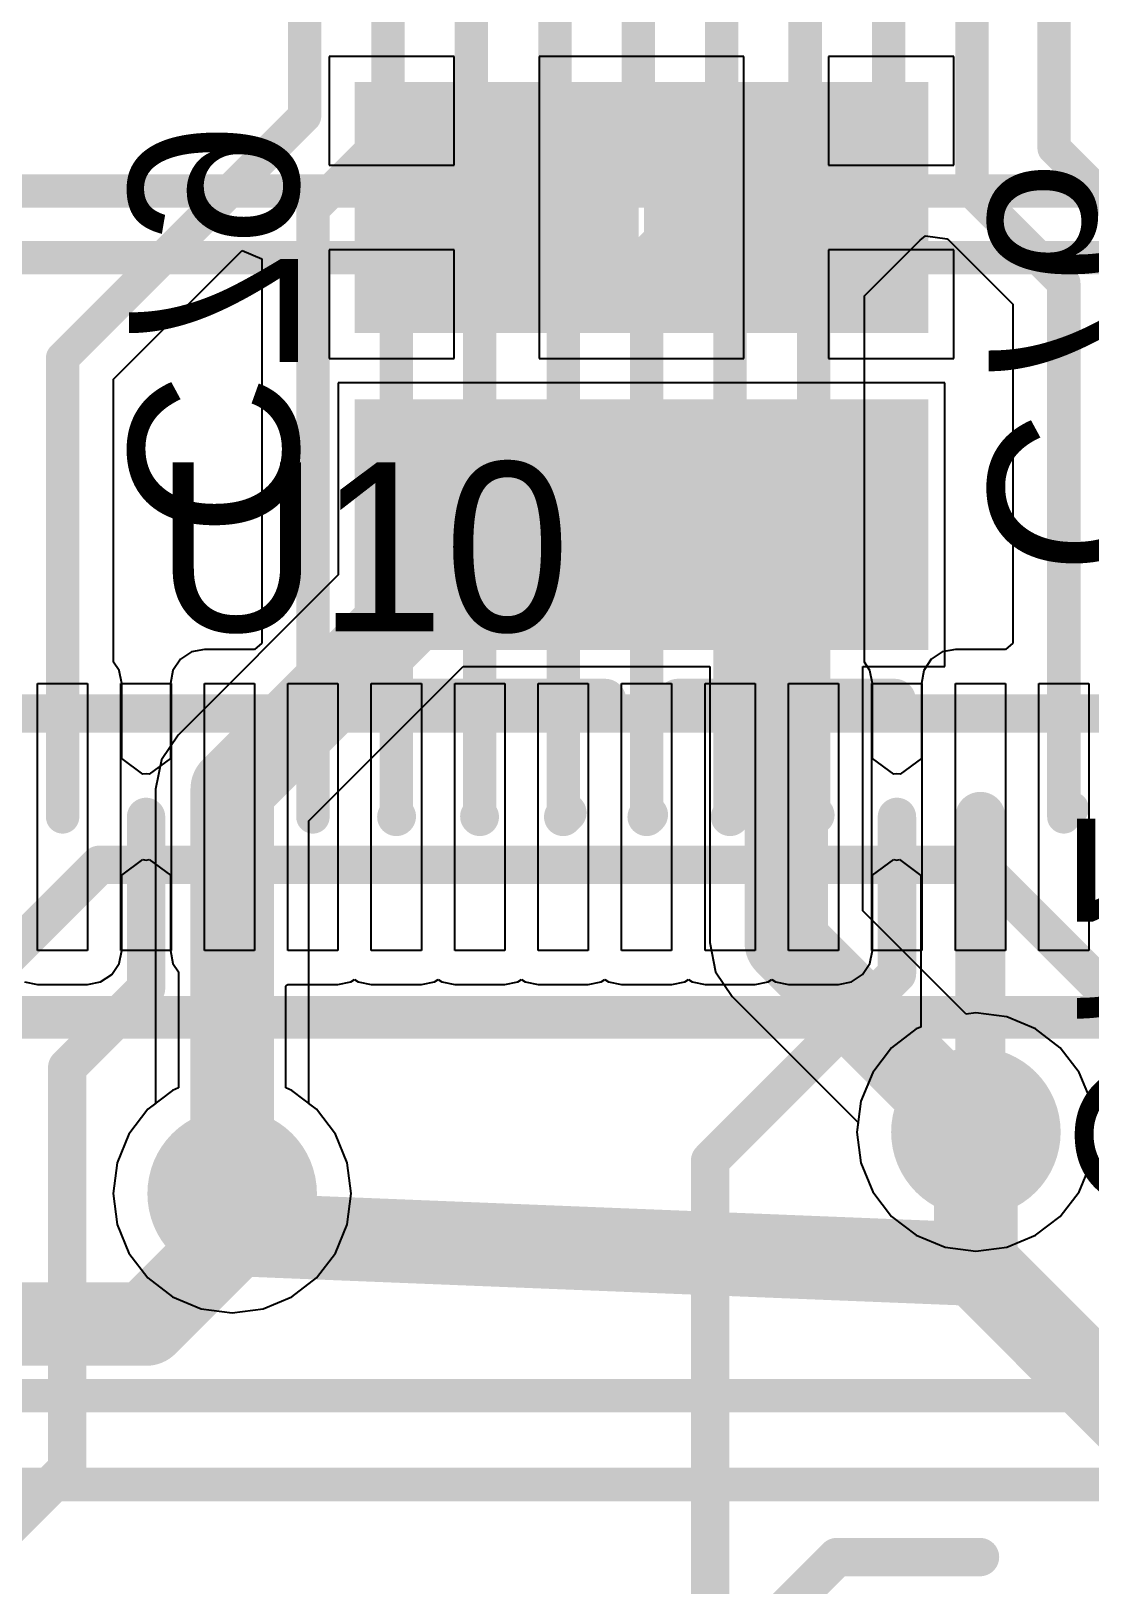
# Model space of a CAD drawing. Header units: millimetres. Extents: x 0 to 7.44, y -3.03 to 0.
# Drawn here: x 1.5378 to 1.7877, y -1.2186 to -0.852 of the extents above; entities that cross this region are included whole.
import ezdxf

# ---------------------------------------------------------------- set-up
doc = ezdxf.new("R2010")
doc.units = ezdxf.units.MM
doc.header["$MEASUREMENT"] = 0
for name, color, linetype in [('BottomLayer', 5, 'Continuous'), ('BottomOverlay', 54, 'Continuous'), ('BottomPaste', 16, 'Continuous'), ('BottomSolder', 6, 'Continuous'), ('MidLayer1', 16, 'Continuous'), ('MidLayer2', 76, 'Continuous'), ('MultiLayer', 9, 'Continuous'), ('TopLayer', 1, 'Continuous'), ('TopOverlay', 2, 'Continuous'), ('ViaHoleLayer', 16, 'Continuous')]:
    doc.layers.add(name, color=color, linetype=linetype)

# ---------------------------------------------------------------- blocks, each defined once
blk = doc.blocks.new('EP4CE22E22C8N_31')
at = {"layer": 'TopLayer'}
for p, q in [((-0.17323, -0.45276), (-0.17323, -0.38976)), ((-0.17323, -0.38976), (-0.16142, -0.38976)), ((-0.17323, -0.45276), (-0.17323, -0.38976)), ((-0.17323, -0.38976), (-0.16142, -0.38976)), ((-0.16142, -0.38976), (-0.16142, -0.45276)), ((-0.16142, -0.38976), (-0.16142, -0.45276)), ((-0.15354, -0.45276), (-0.15354, -0.38976)), ((-0.15354, -0.38976), (-0.14173, -0.38976)), ((-0.15354, -0.45276), (-0.15354, -0.38976)), ((-0.15354, -0.38976), (-0.14173, -0.38976)), ((-0.14173, -0.38976), (-0.14173, -0.45276)), ((-0.14173, -0.38976), (-0.14173, -0.45276)), ((-0.13386, -0.45276), (-0.13386, -0.38976)), ((-0.13386, -0.38976), (-0.12205, -0.38976)), ((-0.13386, -0.45276), (-0.13386, -0.38976)), ((-0.13386, -0.38976), (-0.12205, -0.38976)), ((-0.12205, -0.38976), (-0.12205, -0.45276)), ((-0.12205, -0.38976), (-0.12205, -0.45276)), ((-0.11417, -0.45276), (-0.11417, -0.38976)), ((-0.11417, -0.38976), (-0.10236, -0.38976)), ((-0.11417, -0.45276), (-0.11417, -0.38976)), ((-0.11417, -0.38976), (-0.10236, -0.38976)), ((-0.10236, -0.38976), (-0.10236, -0.45276)), ((-0.10236, -0.38976), (-0.10236, -0.45276)), ((-0.09449, -0.45276), (-0.09449, -0.38976)), ((-0.09449, -0.38976), (-0.08268, -0.38976)), ((-0.09449, -0.45276), (-0.09449, -0.38976)), ((-0.09449, -0.38976), (-0.08268, -0.38976)), ((-0.08268, -0.38976), (-0.08268, -0.45276)), ((-0.08268, -0.38976), (-0.08268, -0.45276)), ((-0.0748, -0.45276), (-0.0748, -0.38976)), ((-0.0748, -0.38976), (-0.06299, -0.38976)), ((-0.0748, -0.45276), (-0.0748, -0.38976)), ((-0.0748, -0.38976), (-0.06299, -0.38976)), ((-0.06299, -0.38976), (-0.06299, -0.45276)), ((-0.06299, -0.38976), (-0.06299, -0.45276)), ((-0.05512, -0.45276), (-0.05512, -0.38976)), ((-0.05512, -0.38976), (-0.04331, -0.38976)), ((-0.05512, -0.45276), (-0.05512, -0.38976)), ((-0.05512, -0.38976), (-0.04331, -0.38976)), ((-0.04331, -0.38976), (-0.04331, -0.45276)), ((-0.04331, -0.38976), (-0.04331, -0.45276)), ((-0.03543, -0.45276), (-0.03543, -0.38976)), ((-0.03543, -0.38976), (-0.02362, -0.38976)), ((-0.03543, -0.45276), (-0.03543, -0.38976)), ((-0.03543, -0.38976), (-0.02362, -0.38976)), ((-0.02362, -0.38976), (-0.02362, -0.45276)), ((-0.02362, -0.38976), (-0.02362, -0.45276)), ((-0.01575, -0.45276), (-0.01575, -0.38976)), ((-0.01575, -0.38976), (-0.00394, -0.38976)), ((-0.01575, -0.45276), (-0.01575, -0.38976)), ((-0.01575, -0.38976), (-0.00394, -0.38976)), ((-0.00394, -0.38976), (-0.00394, -0.45276)), ((-0.00394, -0.38976), (-0.00394, -0.45276)), ((0.00394, -0.45276), (0.00394, -0.38976)), ((0.00394, -0.38976), (0.01575, -0.38976)), ((0.00394, -0.45276), (0.00394, -0.38976)), ((0.00394, -0.38976), (0.01575, -0.38976)), ((0.01575, -0.38976), (0.01575, -0.45276)), ((0.01575, -0.38976), (0.01575, -0.45276)), ((0.02362, -0.45276), (0.02362, -0.38976)), ((0.02362, -0.38976), (0.03543, -0.38976)), ((0.02362, -0.45276), (0.02362, -0.38976)), ((0.02362, -0.38976), (0.03543, -0.38976)), ((0.03543, -0.38976), (0.03543, -0.45276)), ((0.03543, -0.38976), (0.03543, -0.45276)), ((0.04331, -0.45276), (0.04331, -0.38976)), ((0.04331, -0.38976), (0.05512, -0.38976)), ((0.04331, -0.45276), (0.04331, -0.38976)), ((0.04331, -0.38976), (0.05512, -0.38976)), ((0.05512, -0.38976), (0.05512, -0.45276)), ((0.05512, -0.38976), (0.05512, -0.45276)), ((0.06299, -0.45276), (0.06299, -0.38976)), ((0.06299, -0.38976), (0.0748, -0.38976)), ((0.06299, -0.45276), (0.06299, -0.38976)), ((0.06299, -0.38976), (0.0748, -0.38976)), ((0.0748, -0.38976), (0.0748, -0.45276)), ((0.0748, -0.38976), (0.0748, -0.45276)), ((-0.16142, -0.45276), (-0.17323, -0.45276)), ((-0.16142, -0.45276), (-0.17323, -0.45276)), ((-0.14173, -0.45276), (-0.15354, -0.45276)), ((-0.14173, -0.45276), (-0.15354, -0.45276)), ((-0.12205, -0.45276), (-0.13386, -0.45276)), ((-0.12205, -0.45276), (-0.13386, -0.45276)), ((-0.10236, -0.45276), (-0.11417, -0.45276)), ((-0.10236, -0.45276), (-0.11417, -0.45276)), ((-0.08268, -0.45276), (-0.09449, -0.45276)), ((-0.08268, -0.45276), (-0.09449, -0.45276)), ((-0.06299, -0.45276), (-0.0748, -0.45276)), ((-0.06299, -0.45276), (-0.0748, -0.45276)), ((-0.04331, -0.45276), (-0.05512, -0.45276)), ((-0.04331, -0.45276), (-0.05512, -0.45276)), ((-0.02362, -0.45276), (-0.03543, -0.45276)), ((-0.02362, -0.45276), (-0.03543, -0.45276)), ((-0.00394, -0.45276), (-0.01575, -0.45276)), ((-0.00394, -0.45276), (-0.01575, -0.45276)), ((0.01575, -0.45276), (0.00394, -0.45276)), ((0.01575, -0.45276), (0.00394, -0.45276)), ((0.03543, -0.45276), (0.02362, -0.45276)), ((0.03543, -0.45276), (0.02362, -0.45276)), ((0.05512, -0.45276), (0.04331, -0.45276)), ((0.05512, -0.45276), (0.04331, -0.45276)), ((0.0748, -0.45276), (0.06299, -0.45276)), ((0.0748, -0.45276), (0.06299, -0.45276))]:
    blk.add_line(p, q, dxfattribs=at)
at = {"layer": 'TopLayer', "const_width": 0.0000005}
for points in [[(-0.16732, -0.42126, 1), (-0.16732, -0.42126, 1)], [(-0.14764, -0.42126, 1), (-0.14764, -0.42126, 1)], [(-0.12795, -0.42126, 1), (-0.12795, -0.42126, 1)], [(-0.10827, -0.42126, 1), (-0.10827, -0.42126, 1)], [(-0.08858, -0.42126, 1), (-0.08858, -0.42126, 1)], [(-0.0689, -0.42126, 1), (-0.0689, -0.42126, 1)], [(-0.04921, -0.42126, 1), (-0.04921, -0.42126, 1)], [(-0.02953, -0.42126, 1), (-0.02953, -0.42126, 1)], [(-0.00984, -0.42126, 1), (-0.00984, -0.42126, 1)], [(0.00984, -0.42126, 1), (0.00984, -0.42126, 1)], [(0.02953, -0.42126, 1), (0.02953, -0.42126, 1)], [(0.04921, -0.42126, 1), (0.04921, -0.42126, 1)], [(0.0689, -0.42126, 1), (0.0689, -0.42126, 1)]]:
    blk.add_lwpolyline(points, format="xyb", close=True, dxfattribs=at)
at = {"layer": 'TopOverlay', "const_width": 0.01}
blk.add_lwpolyline([(0.37389, -0.37398), (-0.37389, -0.37398)], dxfattribs=at)
blk = doc.blocks.new('CAP_0805_B_119')
at = {"layer": 'BottomLayer'}
for points in [[(-0.05511, -0.02953), (-0.00393, -0.02953), (-0.05511, 0.02953), (-0.00393, 0.02953)], [(0.0197, -0.02953), (0.07088, -0.02953), (0.0197, 0.02953), (0.07088, 0.02953)]]:
    blk.add_solid(points, dxfattribs=at)
at = {"layer": 'BottomOverlay', "const_width": 0.01}
blk.add_lwpolyline([(-0.07088, 0.02557), (-0.07088, -0.02557)], dxfattribs=at)
at = {"layer": 'BottomOverlay', "const_width": 0.005}
for points in [[(-0.07338, 0.02557, 1), (-0.06838, 0.02557, 1)], [(-0.07338, -0.02557, 1), (-0.06838, -0.02557, 1)]]:
    blk.add_lwpolyline(points, format="xyb", close=True, dxfattribs=at)
at = {"layer": 'BottomPaste'}
for points in [[(-0.05511, -0.02953), (-0.00393, -0.02953), (-0.05511, 0.02953), (-0.00393, 0.02953)], [(0.0197, -0.02953), (0.07088, -0.02953), (0.0197, 0.02953), (0.07088, 0.02953)]]:
    blk.add_solid(points, dxfattribs=at)
at = {"layer": 'BottomSolder'}
for points in [[(-0.05911, -0.03353), (0.00007, -0.03353), (-0.05911, 0.03353), (0.00007, 0.03353)], [(0.0157, -0.03353), (0.07488, -0.03353), (0.0157, 0.03353), (0.07488, 0.03353)]]:
    blk.add_solid(points, dxfattribs=at)
blk = doc.blocks.new('CAP_0805_B_210')
at = {"layer": 'BottomLayer'}
for points in [[(-0.05511, -0.02953), (-0.00393, -0.02953), (-0.05511, 0.02953), (-0.00393, 0.02953)], [(0.0197, -0.02953), (0.07088, -0.02953), (0.0197, 0.02953), (0.07088, 0.02953)]]:
    blk.add_solid(points, dxfattribs=at)
at = {"layer": 'BottomOverlay', "const_width": 0.01}
blk.add_lwpolyline([(-0.07088, 0.02557), (-0.07088, -0.02557)], dxfattribs=at)
at = {"layer": 'BottomOverlay', "const_width": 0.005}
for points in [[(-0.07338, 0.02557, 1), (-0.06838, 0.02557, 1)], [(-0.07338, -0.02557, 1), (-0.06838, -0.02557, 1)]]:
    blk.add_lwpolyline(points, format="xyb", close=True, dxfattribs=at)
at = {"layer": 'BottomPaste'}
for points in [[(-0.05511, -0.02953), (-0.00393, -0.02953), (-0.05511, 0.02953), (-0.00393, 0.02953)], [(0.0197, -0.02953), (0.07088, -0.02953), (0.0197, 0.02953), (0.07088, 0.02953)]]:
    blk.add_solid(points, dxfattribs=at)
at = {"layer": 'BottomSolder'}
for points in [[(-0.05911, -0.03353), (0.00007, -0.03353), (-0.05911, 0.03353), (0.00007, 0.03353)], [(0.0157, -0.03353), (0.07488, -0.03353), (0.0157, 0.03353), (0.07488, 0.03353)]]:
    blk.add_solid(points, dxfattribs=at)

msp = doc.modelspace()

# ---------------------------------------------------------------- linework, layer by layer
at = {"layer": 'BottomLayer'}
for p, q in [((1.63769, -0.85807), (1.60816, -0.85807)), ((1.60816, -0.85807), (1.60816, -0.88366)), ((1.63769, -0.88366), (1.63769, -0.85807)), ((1.70601, -0.85807), (1.65769, -0.85807)), ((1.65769, -0.85807), (1.65769, -0.89366)), ((1.70601, -0.89366), (1.70601, -0.85807)), ((1.75554, -0.85807), (1.72601, -0.85807)), ((1.72601, -0.85807), (1.72601, -0.88366)), ((1.75554, -0.88366), (1.75554, -0.85807)), ((1.60816, -0.88366), (1.63769, -0.88366)), ((1.72601, -0.88366), (1.75554, -0.88366)), ((1.65769, -0.89366), (1.65769, -0.92925)), ((1.70601, -0.92925), (1.70601, -0.89366)), ((1.63769, -0.90366), (1.60816, -0.90366)), ((1.60816, -0.90366), (1.60816, -0.92925)), ((1.63769, -0.92925), (1.63769, -0.90366)), ((1.75554, -0.90366), (1.72601, -0.90366)), ((1.72601, -0.90366), (1.72601, -0.92925)), ((1.75554, -0.92925), (1.75554, -0.90366)), ((1.60816, -0.92925), (1.63769, -0.92925)), ((1.65769, -0.92925), (1.70601, -0.92925)), ((1.72601, -0.92925), (1.75554, -0.92925)), ((1.75341, -0.935), (1.61029, -0.935)), ((1.61029, -0.935), (1.61029, -0.98032)), ((1.75341, -1.00193), (1.75341, -0.935)), ((1.61029, -0.98032), (1.57251, -1.0181)), ((1.60334, -1.03835), (1.63977, -1.00193)), ((1.63977, -1.00193), (1.69794, -1.00193)), ((1.69794, -1.00193), (1.69794, -1.067)), ((1.73407, -1.05952), (1.73407, -1.00193)), ((1.73407, -1.00193), (1.75341, -1.00193)), ((1.57251, -1.0181), (1.56859, -1.02396)), ((1.56859, -1.02396), (1.56722, -1.03087)), ((1.56722, -1.03087), (1.56722, -1.10499)), ((1.60334, -1.10499), (1.60334, -1.03835)), ((1.75848, -1.08393), (1.73407, -1.05952)), ((1.69794, -1.067), (1.69932, -1.07392)), ((1.69932, -1.07392), (1.70324, -1.07978)), ((1.70324, -1.07978), (1.73294, -1.10948)), ((1.76075, -1.08363), (1.75848, -1.08393)), ((1.76803, -1.08459), (1.76075, -1.08363)), ((1.77481, -1.0874), (1.76803, -1.08459)), ((1.78063, -1.09187), (1.77481, -1.0874)), ((1.7851, -1.09769), (1.78063, -1.09187)), ((1.78791, -1.10447), (1.7851, -1.09769)), ((1.5654, -1.10638), (1.56093, -1.11221)), ((1.56722, -1.10499), (1.5654, -1.10638)), ((1.60516, -1.10638), (1.60334, -1.10499)), ((1.60963, -1.11221), (1.60516, -1.10638)), ((1.73294, -1.10948), (1.73264, -1.11175)), ((1.56093, -1.11221), (1.55812, -1.11899)), ((1.61244, -1.11899), (1.60963, -1.11221)), ((1.73264, -1.11175), (1.7336, -1.11902)), ((1.55812, -1.11899), (1.55717, -1.12626)), ((1.61339, -1.12626), (1.61244, -1.11899)), ((1.7336, -1.11902), (1.7364, -1.12581)), ((1.7851, -1.12581), (1.78791, -1.11902)), ((1.55717, -1.12626), (1.55812, -1.13354)), ((1.61244, -1.13354), (1.61339, -1.12626)), ((1.7364, -1.12581), (1.74087, -1.13163)), ((1.78063, -1.13163), (1.7851, -1.12581)), ((1.74087, -1.13163), (1.74669, -1.1361)), ((1.77481, -1.1361), (1.78063, -1.13163)), ((1.55812, -1.13354), (1.56093, -1.14032)), ((1.60963, -1.14032), (1.61244, -1.13354)), ((1.74669, -1.1361), (1.75348, -1.1389)), ((1.76803, -1.1389), (1.77481, -1.1361)), ((1.75348, -1.1389), (1.76075, -1.13986)), ((1.76075, -1.13986), (1.76803, -1.1389)), ((1.56093, -1.14032), (1.5654, -1.14614)), ((1.60516, -1.14614), (1.60963, -1.14032)), ((1.5654, -1.14614), (1.57122, -1.15061)), ((1.59934, -1.15061), (1.60516, -1.14614)), ((1.57122, -1.15061), (1.578, -1.15342)), ((1.59256, -1.15342), (1.59934, -1.15061)), ((1.578, -1.15342), (1.58528, -1.15438)), ((1.58528, -1.15438), (1.59256, -1.15342))]:
    msp.add_line(p, q, dxfattribs=at)
at = {"layer": 'BottomLayer', "const_width": 0.01969}
for points in [[(1.58528, -1.03087), (1.64769, -0.96846)], [(1.64769, -0.96846), (1.71601, -0.96846)], [(1.71601, -1.067), (1.71601, -0.96846)], [(1.58528, -1.12626), (1.58528, -1.03087)], [(1.71601, -1.067), (1.76075, -1.11175)]]:
    msp.add_lwpolyline(points, dxfattribs=at)
at = {"layer": 'BottomLayer'}
for points, const_width in [([(1.64277, -0.96846, 1), (1.65261, -0.96846, 1)], 0.00984), ([(1.64277, -0.96846, 1), (1.65261, -0.96846, 1)], 0.00984), ([(1.71109, -0.96846, 1), (1.72093, -0.96846, 1)], 0.00984), ([(1.71109, -0.96846, 1), (1.72093, -0.96846, 1)], 0.00984), ([(1.58036, -1.03087, 1), (1.5902, -1.03087, 1)], 0.00984), ([(1.58036, -1.03087, 1), (1.5902, -1.03087, 1)], 0.00984), ([(1.71109, -1.067, 1), (1.72093, -1.067, 1)], 0.00984), ([(1.71109, -1.067, 1), (1.72093, -1.067, 1)], 0.00984), ([(1.75075, -1.11175, 1), (1.77075, -1.11175, 1)], 0.02), ([(1.75583, -1.11175, 1), (1.76567, -1.11175, 1)], 0.00984), ([(1.57528, -1.12626, 1), (1.59528, -1.12626, 1)], 0.02), ([(1.58036, -1.12626, 1), (1.5902, -1.12626, 1)], 0.00984)]:
    msp.add_lwpolyline(points, format="xyb", close=True, dxfattribs=dict(at, const_width=const_width))
at = {"layer": 'MidLayer1', "const_width": 0.02}
for points in [[(1.75075, -1.11175, 1), (1.77075, -1.11175, 1)], [(1.57528, -1.12626, 1), (1.59528, -1.12626, 1)]]:
    msp.add_lwpolyline(points, format="xyb", close=True, dxfattribs=at)
at = {"layer": 'MidLayer1', "const_width": 0.00787}
for points in [[(1.4502, -1.17391), (1.89076, -1.17391)], [(1.36417, -1.19488), (1.91761, -1.19488)]]:
    msp.add_lwpolyline(points, dxfattribs=at)
at = {"layer": 'MidLayer2'}
for points, const_width in [([(1.11946, -0.88976), (1.80709, -0.88976)], 0.00787), ([(1.12598, -0.90551), (1.82283, -0.90551)], 0.00787), ([(1.30121, -1.013), (1.87527, -1.013)], 0.00906), ([(1.50542, -1.09725), (1.55397, -1.0487)], 0.00906), ([(1.55397, -1.0487), (1.76155, -1.0487)], 0.00906), ([(1.76155, -1.0487), (1.82147, -1.10862)], 0.00906), ([(1.76075, -1.14291), (1.76075, -1.11175)], 0.01969), ([(1.58528, -1.12626), (1.58609, -1.12708)], 0.01969), ([(1.58609, -1.1359), (1.58609, -1.12708)], 0.01969), ([(1.56496, -1.15704), (1.58609, -1.1359)], 0.01969), ([(1.58609, -1.1359), (1.76075, -1.14291)], 0.01969), ([(1.76075, -1.14291), (1.79966, -1.18182)], 0.01969), ([(1.4492, -1.15704), (1.56496, -1.15704)], 0.01969)]:
    msp.add_lwpolyline(points, dxfattribs=dict(at, const_width=const_width))
for points, const_width in [([(1.5517, -1.0487, 1), (1.55623, -1.0487, 1)], 0.00453), ([(1.5517, -1.0487, 1), (1.55623, -1.0487, 1)], 0.00453), ([(1.75928, -1.0487, 1), (1.76381, -1.0487, 1)], 0.00453), ([(1.75928, -1.0487, 1), (1.76381, -1.0487, 1)], 0.00453), ([(1.75075, -1.11175, 1), (1.77075, -1.11175, 1)], 0.02), ([(1.75583, -1.11175, 1), (1.76567, -1.11175, 1)], 0.00984), ([(1.57528, -1.12626, 1), (1.59528, -1.12626, 1)], 0.02), ([(1.58036, -1.12626, 1), (1.5902, -1.12626, 1)], 0.00984), ([(1.58117, -1.12708, 1), (1.59102, -1.12708, 1)], 0.00984), ([(1.58117, -1.12708, 1), (1.59102, -1.12708, 1)], 0.00984), ([(1.58117, -1.1359, 1), (1.59102, -1.1359, 1)], 0.00984), ([(1.58117, -1.1359, 1), (1.59102, -1.1359, 1)], 0.00984), ([(1.58117, -1.1359, 1), (1.59102, -1.1359, 1)], 0.00984), ([(1.75583, -1.14291, 1), (1.76567, -1.14291, 1)], 0.00984), ([(1.75583, -1.14291, 1), (1.76567, -1.14291, 1)], 0.00984), ([(1.75583, -1.14291, 1), (1.76567, -1.14291, 1)], 0.00984), ([(1.56004, -1.15704, 1), (1.56989, -1.15704, 1)], 0.00984), ([(1.56004, -1.15704, 1), (1.56989, -1.15704, 1)], 0.00984)]:
    msp.add_lwpolyline(points, format="xyb", close=True, dxfattribs=dict(at, const_width=const_width))
at = {"layer": 'MultiLayer', "const_width": 0.02}
for points in [[(1.75075, -1.11175, 1), (1.77075, -1.11175, 1)], [(1.57528, -1.12626, 1), (1.59528, -1.12626, 1)]]:
    msp.add_lwpolyline(points, format="xyb", close=True, dxfattribs=at)
at = {"layer": 'TopLayer'}
for p, q in [((1.73448, -0.91448), (1.74759, -0.90138)), ((1.74759, -0.90138), (1.74888, -0.90032)), ((1.74888, -0.90032), (1.75395, -0.90102)), ((1.75395, -0.90102), (1.75413, -0.90112)), ((1.75413, -0.90112), (1.76945, -0.91645)), ((1.55732, -0.93416), (1.58767, -0.90381)), ((1.58767, -0.90381), (1.59229, -0.90573)), ((1.59229, -0.90573), (1.59229, -0.99645)), ((1.73448, -1.00092), (1.73448, -0.91448)), ((1.76945, -0.91645), (1.76945, -0.99645)), ((1.55732, -1.00092), (1.55732, -0.93416)), ((1.59229, -0.99645), (1.59055, -0.99788)), ((1.76945, -0.99645), (1.76772, -0.99788)), ((1.57306, -1.00023), (1.57132, -1.00283)), ((1.57567, -0.99849), (1.57306, -1.00023)), ((1.57874, -0.99788), (1.57567, -0.99849)), ((1.59055, -0.99788), (1.57874, -0.99788)), ((1.75023, -1.00023), (1.74849, -1.00283)), ((1.75283, -0.99849), (1.75023, -1.00023)), ((1.75591, -0.99788), (1.75283, -0.99849)), ((1.76772, -0.99788), (1.75591, -0.99788)), ((1.5586, -1.00283), (1.55732, -1.00092)), ((1.55921, -1.00591), (1.5586, -1.00283)), ((1.57132, -1.00283), (1.57071, -1.00591)), ((1.73576, -1.00283), (1.73448, -1.00092)), ((1.73637, -1.00591), (1.73576, -1.00283)), ((1.74849, -1.00283), (1.74788, -1.00591)), ((1.55921, -1.02366), (1.55921, -1.00591)), ((1.57071, -1.00591), (1.57071, -1.02366)), ((1.73637, -1.02366), (1.73637, -1.00591)), ((1.74788, -1.00591), (1.74788, -1.02366)), ((1.56421, -1.02735), (1.55921, -1.02366)), ((1.57071, -1.02366), (1.56571, -1.02735)), ((1.74137, -1.02735), (1.73637, -1.02366)), ((1.74788, -1.02366), (1.74288, -1.02735)), ((1.56496, -1.02721), (1.56421, -1.02735)), ((1.56571, -1.02735), (1.56496, -1.02721)), ((1.74213, -1.02721), (1.74137, -1.02735)), ((1.74288, -1.02735), (1.74213, -1.02721)), ((1.55921, -1.05114), (1.56421, -1.04745)), ((1.56421, -1.04745), (1.56496, -1.0476)), ((1.56496, -1.0476), (1.56571, -1.04745)), ((1.56571, -1.04745), (1.57071, -1.05114)), ((1.73637, -1.05114), (1.74137, -1.04745)), ((1.74137, -1.04745), (1.74213, -1.0476)), ((1.74213, -1.0476), (1.74276, -1.04747)), ((1.74276, -1.04747), (1.74776, -1.05122)), ((1.55921, -1.0689), (1.55921, -1.05114)), ((1.57071, -1.05114), (1.57071, -1.0689)), ((1.73637, -1.0689), (1.73637, -1.05114)), ((1.74776, -1.05122), (1.74776, -1.08696)), ((1.5586, -1.07197), (1.55921, -1.0689)), ((1.57071, -1.0689), (1.57132, -1.07197)), ((1.73576, -1.07197), (1.73637, -1.0689)), ((1.55686, -1.07457), (1.5586, -1.07197)), ((1.57132, -1.07197), (1.57264, -1.07393)), ((1.73402, -1.07457), (1.73576, -1.07197)), ((1.5363, -1.07631), (1.53937, -1.07693)), ((1.53937, -1.07693), (1.55118, -1.07693)), ((1.55118, -1.07693), (1.55425, -1.07631)), ((1.55425, -1.07631), (1.55686, -1.07457)), ((1.57264, -1.07393), (1.57264, -1.10133)), ((1.59792, -1.07734), (1.59843, -1.07693)), ((1.59792, -1.10133), (1.59792, -1.07734)), ((1.59843, -1.07693), (1.61024, -1.07693)), ((1.61024, -1.07693), (1.61331, -1.07631)), ((1.61331, -1.07631), (1.61417, -1.07574)), ((1.61417, -1.07574), (1.61504, -1.07631)), ((1.61504, -1.07631), (1.61811, -1.07693)), ((1.61811, -1.07693), (1.62992, -1.07693)), ((1.62992, -1.07693), (1.63299, -1.07631)), ((1.63299, -1.07631), (1.63386, -1.07574)), ((1.63386, -1.07574), (1.63472, -1.07631)), ((1.63472, -1.07631), (1.6378, -1.07693)), ((1.6378, -1.07693), (1.64961, -1.07693)), ((1.64961, -1.07693), (1.65268, -1.07631)), ((1.65268, -1.07631), (1.65354, -1.07574)), ((1.65354, -1.07574), (1.65441, -1.07631)), ((1.65441, -1.07631), (1.65748, -1.07693)), ((1.65748, -1.07693), (1.66929, -1.07693)), ((1.66929, -1.07693), (1.67236, -1.07631)), ((1.67236, -1.07631), (1.67323, -1.07574)), ((1.67323, -1.07574), (1.67409, -1.07631)), ((1.67409, -1.07631), (1.67717, -1.07693)), ((1.67717, -1.07693), (1.68898, -1.07693)), ((1.68898, -1.07693), (1.69205, -1.07631)), ((1.69205, -1.07631), (1.69291, -1.07574)), ((1.69291, -1.07574), (1.69378, -1.07631)), ((1.69378, -1.07631), (1.69685, -1.07693)), ((1.69685, -1.07693), (1.70866, -1.07693)), ((1.70866, -1.07693), (1.71173, -1.07631)), ((1.71173, -1.07631), (1.7126, -1.07574)), ((1.7126, -1.07574), (1.71346, -1.07631)), ((1.71346, -1.07631), (1.71654, -1.07693)), ((1.71654, -1.07693), (1.72835, -1.07693)), ((1.72835, -1.07693), (1.73142, -1.07631)), ((1.73142, -1.07631), (1.73402, -1.07457)), ((1.74669, -1.0874), (1.74087, -1.09187)), ((1.74776, -1.08696), (1.74669, -1.0874)), ((1.74087, -1.09187), (1.7364, -1.09769)), ((1.7364, -1.09769), (1.7336, -1.10447)), ((1.57122, -1.10192), (1.5654, -1.10638)), ((1.57264, -1.10133), (1.57122, -1.10192)), ((1.59934, -1.10192), (1.59792, -1.10133)), ((1.60516, -1.10638), (1.59934, -1.10192)), ((1.5654, -1.10638), (1.56093, -1.11221)), ((1.60963, -1.11221), (1.60516, -1.10638)), ((1.7336, -1.10447), (1.73264, -1.11175)), ((1.56093, -1.11221), (1.55812, -1.11899)), ((1.61244, -1.11899), (1.60963, -1.11221)), ((1.73264, -1.11175), (1.7336, -1.11902)), ((1.55812, -1.11899), (1.55717, -1.12626)), ((1.61339, -1.12626), (1.61244, -1.11899)), ((1.7336, -1.11902), (1.7364, -1.12581)), ((1.7851, -1.12581), (1.78791, -1.11902)), ((1.55717, -1.12626), (1.55812, -1.13354)), ((1.61244, -1.13354), (1.61339, -1.12626)), ((1.7364, -1.12581), (1.74087, -1.13163)), ((1.78063, -1.13163), (1.7851, -1.12581)), ((1.74087, -1.13163), (1.74669, -1.1361)), ((1.77481, -1.1361), (1.78063, -1.13163)), ((1.55812, -1.13354), (1.56093, -1.14032)), ((1.60963, -1.14032), (1.61244, -1.13354)), ((1.74669, -1.1361), (1.75348, -1.1389)), ((1.76803, -1.1389), (1.77481, -1.1361)), ((1.75348, -1.1389), (1.76075, -1.13986)), ((1.76075, -1.13986), (1.76803, -1.1389)), ((1.56093, -1.14032), (1.5654, -1.14614)), ((1.60516, -1.14614), (1.60963, -1.14032)), ((1.5654, -1.14614), (1.57122, -1.15061)), ((1.59934, -1.15061), (1.60516, -1.14614)), ((1.57122, -1.15061), (1.578, -1.15342)), ((1.59256, -1.15342), (1.59934, -1.15061)), ((1.578, -1.15342), (1.58528, -1.15438)), ((1.58528, -1.15438), (1.59256, -1.15342))]:
    msp.add_line(p, q, dxfattribs=at)
for points, const_width in [([(1.60236, -0.87209), (1.60236, -0.75197)], 0.00787), ([(1.62205, -0.87626), (1.62205, -0.75197)], 0.00787), ([(1.64173, -0.87884), (1.64173, -0.75197)], 0.00787), ([(1.66142, -0.88143), (1.66142, -0.75197)], 0.00787), ([(1.6811, -0.88402), (1.6811, -0.75197)], 0.00787), ([(1.70079, -0.8866), (1.70079, -0.75197)], 0.00787), ([(1.72047, -0.88919), (1.72047, -0.75197)], 0.00787), ([(1.74016, -0.89177), (1.74016, -0.75197)], 0.00787), ([(1.75984, -0.8898), (1.75984, -0.75197)], 0.00787), ([(1.77921, -0.87965), (1.77921, -0.75228)], 0.00787), ([(1.54528, -0.92917), (1.60236, -0.87209)], 0.00787), ([(1.60433, -0.89397), (1.62205, -0.87626)], 0.00787), ([(1.62402, -0.89656), (1.64173, -0.87884)], 0.00787), ([(1.77921, -0.87965), (1.82087, -0.9213)], 0.00787), ([(1.6437, -0.89915), (1.66142, -0.88143)], 0.00787), ([(1.66339, -0.90173), (1.6811, -0.88402)], 0.00787), ([(1.68307, -0.90432), (1.70079, -0.8866)], 0.00787), ([(1.70276, -0.9069), (1.72047, -0.88919)], 0.00787), ([(1.75984, -0.8898), (1.7815, -0.91146)], 0.00787), ([(1.60433, -1.0374), (1.60433, -0.89397)], 0.00787), ([(1.72244, -0.90949), (1.74016, -0.89177)], 0.00787), ([(1.62402, -1.0374), (1.62402, -0.89656)], 0.00787), ([(1.6437, -1.0374), (1.6437, -0.89915)], 0.00787), ([(1.66339, -1.0374), (1.66339, -0.90173)], 0.00787), ([(1.68307, -1.0374), (1.68307, -0.90432)], 0.00787), ([(1.70276, -1.0374), (1.70276, -0.9069)], 0.00787), ([(1.72244, -1.0374), (1.72244, -0.90949)], 0.00787), ([(1.7815, -1.0374), (1.7815, -0.91146)], 0.00787), ([(1.54528, -1.0374), (1.54528, -0.92917)], 0.00787), ([(1.56496, -1.0374), (1.56496, -1.0374)], 0.00906), ([(1.56496, -1.0779), (1.56496, -1.0374)], 0.00906), ([(1.58465, -1.0374), (1.58528, -1.03804)], 0.00906), ([(1.58528, -1.12626), (1.58528, -1.03804)], 0.00906), ([(1.62402, -1.0374), (1.62412, -1.0373)], 0.00906), ([(1.64359, -1.0373), (1.6437, -1.0374)], 0.00906), ([(1.66339, -1.0374), (1.66437, -1.03642)], 0.00906), ([(1.68307, -1.0374), (1.68359, -1.03689)], 0.00906), ([(1.70276, -1.0374), (1.70306, -1.0371)], 0.00906), ([(1.72244, -1.0374), (1.72287, -1.03697)], 0.00906), ([(1.74213, -1.07442), (1.74213, -1.0374)], 0.00906), ([(1.76181, -1.0374), (1.76181, -1.0374)], 0.01181), ([(1.76181, -1.11069), (1.76181, -1.0374)], 0.01181), ([(1.7815, -1.0374), (1.78346, -1.03543)], 0.00787), ([(1.69804, -1.1185), (1.74213, -1.07442)], 0.00906), ([(1.54638, -1.09648), (1.56496, -1.0779)], 0.00906), ([(1.54638, -1.19118), (1.54638, -1.09648)], 0.00906), ([(1.76075, -1.11175), (1.76181, -1.11069)], 0.01181), ([(1.69804, -1.2419), (1.69804, -1.1185)], 0.00906), ([(1.48318, -1.25437), (1.54638, -1.19118)], 0.00906), ([(1.69804, -1.2419), (1.72794, -1.212)], 0.00906), ([(1.72794, -1.212), (1.76172, -1.212)], 0.00906)]:
    msp.add_lwpolyline(points, dxfattribs=dict(at, const_width=const_width))
for points, const_width in [([(1.60039, -0.87209, 1), (1.60433, -0.87209, 1)], 0.00394), ([(1.60039, -0.87209, 1), (1.60433, -0.87209, 1)], 0.00394), ([(1.62008, -0.87626, 1), (1.62402, -0.87626, 1)], 0.00394), ([(1.62008, -0.87626, 1), (1.62402, -0.87626, 1)], 0.00394), ([(1.63976, -0.87884, 1), (1.6437, -0.87884, 1)], 0.00394), ([(1.63976, -0.87884, 1), (1.6437, -0.87884, 1)], 0.00394), ([(1.77724, -0.87965, 1), (1.78118, -0.87965, 1)], 0.00394), ([(1.77724, -0.87965, 1), (1.78118, -0.87965, 1)], 0.00394), ([(1.65945, -0.88143, 1), (1.66339, -0.88143, 1)], 0.00394), ([(1.65945, -0.88143, 1), (1.66339, -0.88143, 1)], 0.00394), ([(1.67913, -0.88402, 1), (1.68307, -0.88402, 1)], 0.00394), ([(1.67913, -0.88402, 1), (1.68307, -0.88402, 1)], 0.00394), ([(1.69882, -0.8866, 1), (1.70276, -0.8866, 1)], 0.00394), ([(1.69882, -0.8866, 1), (1.70276, -0.8866, 1)], 0.00394), ([(1.7185, -0.88919, 1), (1.72244, -0.88919, 1)], 0.00394), ([(1.7185, -0.88919, 1), (1.72244, -0.88919, 1)], 0.00394), ([(1.75787, -0.8898, 1), (1.76181, -0.8898, 1)], 0.00394), ([(1.75787, -0.8898, 1), (1.76181, -0.8898, 1)], 0.00394), ([(1.60236, -0.89397, 1), (1.6063, -0.89397, 1)], 0.00394), ([(1.60236, -0.89397, 1), (1.6063, -0.89397, 1)], 0.00394), ([(1.73819, -0.89177, 1), (1.74213, -0.89177, 1)], 0.00394), ([(1.73819, -0.89177, 1), (1.74213, -0.89177, 1)], 0.00394), ([(1.62205, -0.89656, 1), (1.62598, -0.89656, 1)], 0.00394), ([(1.62205, -0.89656, 1), (1.62598, -0.89656, 1)], 0.00394), ([(1.64173, -0.89915, 1), (1.64567, -0.89915, 1)], 0.00394), ([(1.64173, -0.89915, 1), (1.64567, -0.89915, 1)], 0.00394), ([(1.66142, -0.90173, 1), (1.66535, -0.90173, 1)], 0.00394), ([(1.66142, -0.90173, 1), (1.66535, -0.90173, 1)], 0.00394), ([(1.6811, -0.90432, 1), (1.68504, -0.90432, 1)], 0.00394), ([(1.6811, -0.90432, 1), (1.68504, -0.90432, 1)], 0.00394), ([(1.70079, -0.9069, 1), (1.70472, -0.9069, 1)], 0.00394), ([(1.70079, -0.9069, 1), (1.70472, -0.9069, 1)], 0.00394), ([(1.72047, -0.90949, 1), (1.72441, -0.90949, 1)], 0.00394), ([(1.72047, -0.90949, 1), (1.72441, -0.90949, 1)], 0.00394), ([(1.77953, -0.91146, 1), (1.78346, -0.91146, 1)], 0.00394), ([(1.77953, -0.91146, 1), (1.78346, -0.91146, 1)], 0.00394), ([(1.54331, -0.92917, 1), (1.54724, -0.92917, 1)], 0.00394), ([(1.54331, -0.92917, 1), (1.54724, -0.92917, 1)], 0.00394), ([(1.54331, -1.0374, 1), (1.54724, -1.0374, 1)], 0.00394), ([(1.5627, -1.0374, 1), (1.56722, -1.0374, 1)], 0.00453), ([(1.5627, -1.0374, 1), (1.56722, -1.0374, 1)], 0.00453), ([(1.5627, -1.0374, 1), (1.56722, -1.0374, 1)], 0.00453), ([(1.58238, -1.0374, 1), (1.58691, -1.0374, 1)], 0.00453), ([(1.58302, -1.03804, 1), (1.58754, -1.03804, 1)], 0.00453), ([(1.58302, -1.03804, 1), (1.58754, -1.03804, 1)], 0.00453), ([(1.60236, -1.0374, 1), (1.6063, -1.0374, 1)], 0.00394), ([(1.62175, -1.0374, 1), (1.62628, -1.0374, 1)], 0.00453), ([(1.62186, -1.0373, 1), (1.62639, -1.0373, 1)], 0.00453), ([(1.62205, -1.0374, 1), (1.62598, -1.0374, 1)], 0.00394), ([(1.64133, -1.0373, 1), (1.64586, -1.0373, 1)], 0.00453), ([(1.64144, -1.0374, 1), (1.64596, -1.0374, 1)], 0.00453), ([(1.64173, -1.0374, 1), (1.64567, -1.0374, 1)], 0.00394), ([(1.66112, -1.0374, 1), (1.66565, -1.0374, 1)], 0.00453), ([(1.66142, -1.0374, 1), (1.66535, -1.0374, 1)], 0.00394), ([(1.6621, -1.03642, 1), (1.66663, -1.03642, 1)], 0.00453), ([(1.68081, -1.0374, 1), (1.68533, -1.0374, 1)], 0.00453), ([(1.68132, -1.03689, 1), (1.68585, -1.03689, 1)], 0.00453), ([(1.6811, -1.0374, 1), (1.68504, -1.0374, 1)], 0.00394), ([(1.70049, -1.0374, 1), (1.70502, -1.0374, 1)], 0.00453), ([(1.7008, -1.0371, 1), (1.70532, -1.0371, 1)], 0.00453), ([(1.70079, -1.0374, 1), (1.70472, -1.0374, 1)], 0.00394), ([(1.72018, -1.0374, 1), (1.7247, -1.0374, 1)], 0.00453), ([(1.72061, -1.03697, 1), (1.72514, -1.03697, 1)], 0.00453), ([(1.72047, -1.0374, 1), (1.72441, -1.0374, 1)], 0.00394), ([(1.73986, -1.0374, 1), (1.74439, -1.0374, 1)], 0.00453), ([(1.75886, -1.0374, 1), (1.76476, -1.0374, 1)], 0.00591), ([(1.75886, -1.0374, 1), (1.76476, -1.0374, 1)], 0.00591), ([(1.75886, -1.0374, 1), (1.76476, -1.0374, 1)], 0.00591), ([(1.77953, -1.0374, 1), (1.78346, -1.0374, 1)], 0.00394), ([(1.77953, -1.0374, 1), (1.78346, -1.0374, 1)], 0.00394), ([(1.7815, -1.03543, 1), (1.78543, -1.03543, 1)], 0.00394), ([(1.73986, -1.07442, 1), (1.74439, -1.07442, 1)], 0.00453), ([(1.73986, -1.07442, 1), (1.74439, -1.07442, 1)], 0.00453), ([(1.5627, -1.0779, 1), (1.56722, -1.0779, 1)], 0.00453), ([(1.5627, -1.0779, 1), (1.56722, -1.0779, 1)], 0.00453), ([(1.54411, -1.09648, 1), (1.54864, -1.09648, 1)], 0.00453), ([(1.54411, -1.09648, 1), (1.54864, -1.09648, 1)], 0.00453), ([(1.75075, -1.11175, 1), (1.77075, -1.11175, 1)], 0.02), ([(1.57528, -1.12626, 1), (1.59528, -1.12626, 1)], 0.02), ([(1.7578, -1.11175, 1), (1.7637, -1.11175, 1)], 0.00591), ([(1.75886, -1.11069, 1), (1.76476, -1.11069, 1)], 0.00591), ([(1.75886, -1.11069, 1), (1.76476, -1.11069, 1)], 0.00591), ([(1.69578, -1.1185, 1), (1.70031, -1.1185, 1)], 0.00453), ([(1.69578, -1.1185, 1), (1.70031, -1.1185, 1)], 0.00453), ([(1.58302, -1.12626, 1), (1.58754, -1.12626, 1)], 0.00453), ([(1.54411, -1.19118, 1), (1.54864, -1.19118, 1)], 0.00453), ([(1.54411, -1.19118, 1), (1.54864, -1.19118, 1)], 0.00453), ([(1.72567, -1.212, 1), (1.7302, -1.212, 1)], 0.00453), ([(1.72567, -1.212, 1), (1.7302, -1.212, 1)], 0.00453), ([(1.75946, -1.212, 1), (1.76398, -1.212, 1)], 0.00453)]:
    msp.add_lwpolyline(points, format="xyb", close=True, dxfattribs=dict(at, const_width=const_width))
at = {"layer": 'ViaHoleLayer', "const_width": 0.00956}
for points in [[(1.75597, -1.11175, 1), (1.76553, -1.11175, 1)], [(1.5805, -1.12626, 1), (1.59006, -1.12626, 1)]]:
    msp.add_lwpolyline(points, format="xyb", close=True, dxfattribs=at)

# ---------------------------------------------------------------- block references
for name, p, rotation in [('CAP_0805_B_210', (1.64769, -0.93894), 90), ('CAP_0805_B_119', (1.71601, -0.93894), 90), ('EP4CE22E22C8N_31', (1.61417, -1.45866), 180)]:
    msp.add_blockref(name, p, dxfattribs=dict(rotation=rotation))

# ---------------------------------------------------------------- texts
at = {"layer": 'BottomOverlay', "text_generation_flag": 2}
for s, p in [('C79', (1.56094, -0.97132)), ('C76', (1.76378, -0.98032)), ('C72', (1.78463, -1.13302))]:
    msp.add_text(s, height=0.039894, rotation=270, dxfattribs=at).set_placement(p)
at = {"layer": 'TopOverlay'}
msp.add_text('U10', height=0.039894, dxfattribs=at).set_placement((1.56714, -0.99364))

doc.saveas('drawing.dxf')
